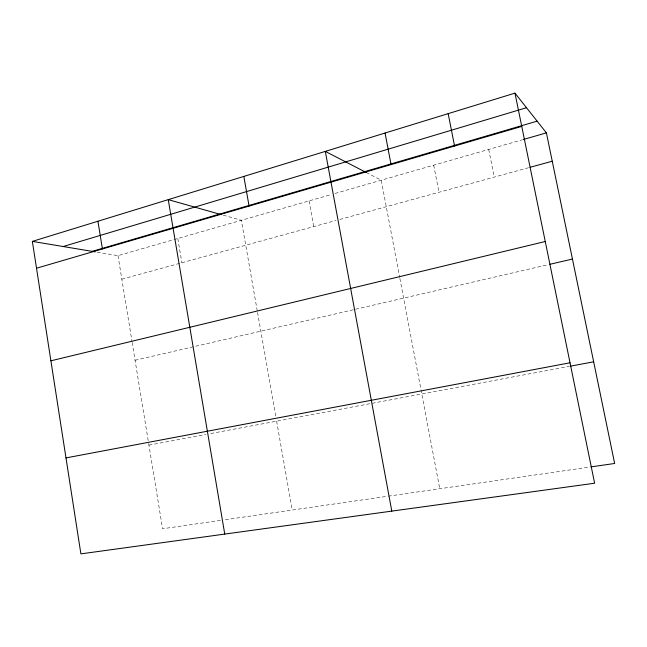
<?xml version="1.0" encoding="UTF-8"?>
<svg xmlns="http://www.w3.org/2000/svg" width="647" height="647" viewBox="0 0 647 647"><rect width="100%" height="100%" fill="white"/><g stroke="black" fill="none" stroke-linecap="round" stroke-linejoin="round"><path stroke-width="0.49" stroke-dasharray="3.23 2.43" d="M97.139 252.184L117.989 255.654L331.175 194.561M335.025 193.453L522.355 139.776M121.83 279.189L335.971 220.498M339.837 219.438L529.052 167.581M135.069 360.258L547.855 264.752M148.923 445.104L205.883 434.436M210.801 433.514L569.028 366.428M220.401 520.414L162.583 528.761L148.438 442.144M225.382 519.695L387.294 496.314M388.289 496.168L589.975 467.045M223.264 215.184L241.355 220.295L257.352 311.409M366.356 172.547L381.237 180.214L399.692 277.49M488.695 149.417L494.251 177.116M433.7 165.179L438.981 192.264M399.878 278.469L439.758 488.736M309.031 200.902L313.722 226.596M257.53 312.396L275.759 416.239M276.633 421.189L292.234 510.038M177.796 238.517L181.896 262.722M117.989 255.654L132.004 341.47M132.158 342.465L148.276 441.157"/><path stroke-width="0.97" d="M514.963 93.128L594.617 483.228L80.891 553.872L32.35 241.388L514.963 93.128L546.4 132.886L614.65 463.478L590.962 466.899M63.171 246.523L526.504 107.725M92.173 251.351L537.131 121.159M36.515 268.222L521.757 126.4M523.318 139.501L546.4 132.886M530.014 167.314L552.255 161.224M50.903 360.808L545.259 241.501M549.821 264.3L572.449 259.067M65.986 457.906L570.023 362.789M570.015 366.242L593.663 361.81M32.35 241.388L95.149 251.853M221.363 214.65L168.244 199.64L224.752 534.09M366.356 172.547L325.312 151.39L391.799 511.114M448.177 113.646L454.566 146.036M385.054 133.039L391.079 164.589M243.838 176.421L249.079 206.094M97.932 221.242L102.42 248.966"/></g></svg>
